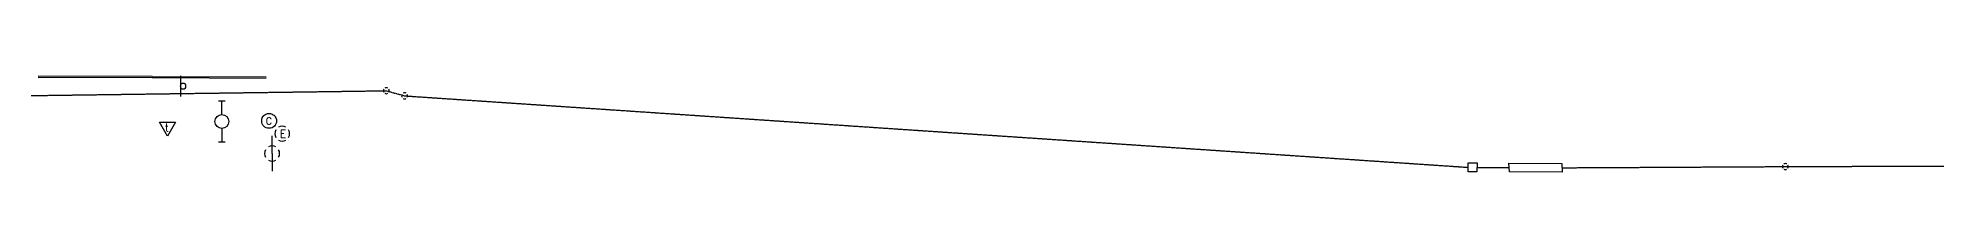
# Model space of a CAD drawing. Header units: feet. Extents: x 19943 to 22668, y 19646 to 21490.
# Drawn here: x 21672 to 22506, y 21256 to 21298 of the extents above; entities that cross this region are included whole.
import ezdxf

# ---------------------------------------------------------------- set-up
doc = ezdxf.new("R2010")
doc.units = ezdxf.units.FT
doc.header["$MEASUREMENT"] = 0
doc.linetypes.add('DASHED2', pattern=[0.375, 0.25, -0.125])
for name, color, linetype in [('V-CATV', 253, 'Continuous'), ('V-PHON-UNDR-MRKR', 253, 'Continuous'), ('V-POWR-MHOL', 253, 'Continuous'), ('V-POWR-POLE', 253, 'Continuous'), ('V-ROAD-CURB-BACK', 253, 'Continuous'), ('V-ROAD-CURB-FACE', 253, 'Continuous'), ('V-ROAD-SIGN', 253, 'Continuous'), ('V-STRC-SPCL', 253, 'Continuous'), ('V-STRM-MHOL', 253, 'Continuous'), ('V-STRM-PIPE', 253, 'DASHED2'), ('V-WATR', 253, 'Continuous')]:
    doc.layers.add(name, color=color, linetype=linetype)
doc.styles.add('14', font='ROMANS')
doc.styles.add('SHR', font='SIMPLEX', dxfattribs={"height": 0.75})

# ---------------------------------------------------------------- blocks, each defined once
blk = doc.blocks.new('ex util pole')
for p, q in [((-0.06, 0), (-0.18, 0)), ((-0.179, 0.03), (-0.179, -0.03)), ((0.06, 0), (0.18, 0)), ((0.18, 0.03), (0.18, -0.03))]:
    blk.add_line(p, q)
blk.add_circle((0, 0), 0.06)
blk = doc.blocks.new('ex water valve')
for q in [(-0.077, 0), (0.077, 0)]:
    blk.add_line((0, 0), q)
for start, end in [(150, 210), (60, 120), (330, 30), (240, 300)]:
    blk.add_arc((0, 0), 0.033, start, end)
blk = doc.blocks.new('ex elec mh')
for start, end in [(150, 210), (60, 120), (330, 30), (240, 300)]:
    blk.add_arc((0, 0), 0.065, start, end)
at = {"style": 'SHR'}
blk.add_text('E', height=0.07, dxfattribs=at).set_placement((-0.021, -0.036))
blk = doc.blocks.new('ex cable mh')
blk.add_circle((0, 0), 0.065)
at = {"style": '14'}
blk.add_text('C', height=0.06, dxfattribs=at).set_placement((-0.029, -0.031))
blk = doc.blocks.new('ex tele pm_flag')
for p, q in [((-0.07, 0.046), (0.07, 0.046)), ((0, -0.076), (-0.07, 0.046)), ((0.07, 0.046), (0, -0.076))]:
    blk.add_line(p, q)
at = {"style": '14'}
blk.add_text('t', height=0.07, dxfattribs=at).set_placement((-0.025, -0.036))
blk = doc.blocks.new('ex sign')
blk.add_line((-0.075, -0.0225), (0.075, -0.0225))
blk.add_circle((0, 0), 0.0225)
blk = doc.blocks.new('ex storm mh')
for start, end in [(150, 210), (60, 120), (330, 30), (240, 300)]:
    blk.add_arc((0, 0), 0.065, start, end)
blk = doc.blocks.new('Existing Basemap')
at = {"layer": 'V-ROAD-CURB-BACK', "linetype": 'Continuous'}
for p, q in [((21672.13, 21297.37), (21721.99, 21297.17)), ((21721.99, 21297.17), (21771.9, 21296.98))]:
    blk.add_line(p, q, dxfattribs=at)
at = {"layer": 'V-ROAD-CURB-FACE'}
for q in [(21672.13, 21297.87), (21771.9, 21297.48)]:
    blk.add_line((21721.99, 21297.67), q, dxfattribs=at)
at = {"layer": 'V-STRC-SPCL'}
for points in [[(22297.49, 21256.06), (22297.48, 21259.93), (22301.4, 21259.96), (22301.35, 21256)], [(22315.68, 21256), (22315.39, 21259.85), (22338.48, 21259.73), (22338.64, 21255.89)]]:
    blk.add_lwpolyline(points, close=True, dxfattribs=at)
at = {"layer": 'V-STRM-PIPE'}
for p, q in [((21254.08, 21283.7), (21824.41, 21291.46)), ((21824.41, 21291.46), (21832.42, 21289.23)), ((21832.42, 21289.23), (22297.48, 21258)), ((22301.37, 21257.98), (22315.54, 21257.93)), ((22338.56, 21257.81), (22436.25, 21258.33)), ((22436.25, 21258.33), (22505.58, 21258.56))]:
    blk.add_line(p, q, dxfattribs=at)
at = {"layer": 'V-CATV', "linetype": 'Continuous', "xscale": 50, "yscale": 50}
blk.add_blockref('ex cable mh', (21773.16, 21278.28), dxfattribs=at)
at = {"layer": 'V-PHON-UNDR-MRKR', "linetype": 'Continuous', "xscale": 50, "yscale": 50}
blk.add_blockref('ex tele pm_flag', (21728.75, 21275.41), dxfattribs=at)
at = {"layer": 'V-POWR-MHOL', "linetype": 'Continuous', "xscale": 50, "yscale": 50}
blk.add_blockref('ex elec mh', (21778.88, 21272.68), dxfattribs=at)
at = {"layer": 'V-POWR-POLE', "linetype": 'Continuous', "xscale": 50, "yscale": 50, "rotation": 90}
blk.add_blockref('ex util pole', (21752.49, 21278.01), dxfattribs=at)
at = {"layer": 'V-ROAD-SIGN', "linetype": 'Continuous', "xscale": 60, "yscale": 50, "rotation": 270}
blk.add_blockref('ex sign', (21735.52, 21293.45), dxfattribs=at)
at = {"layer": 'V-STRM-MHOL', "linetype": 'Continuous', "xscale": 20, "yscale": 20, "zscale": 0.5}
for p in [(21824.41, 21291.46), (21832.42, 21289.23), (22436.25, 21258.33)]:
    blk.add_blockref('ex storm mh', p, dxfattribs=at)
at = {"layer": 'V-WATR', "linetype": 'Continuous', "xscale": 100, "yscale": 100, "rotation": 90}
blk.add_blockref('ex water valve', (21774.47, 21264.03), dxfattribs=at)

msp = doc.modelspace()

# ---------------------------------------------------------------- block references
msp.add_blockref('Existing Basemap', (0, 0))

doc.saveas('drawing.dxf')
